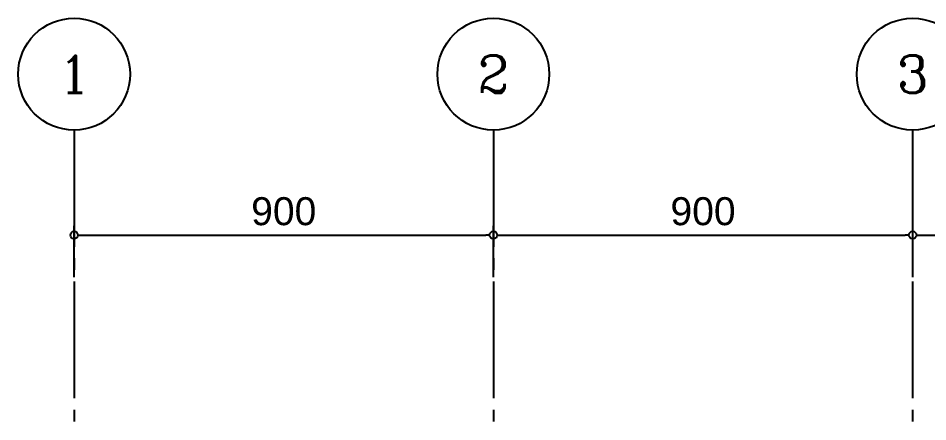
# Model space of a CAD drawing. Extents: x -3080 to 28500, y -1326 to 31609.
# Drawn here: x -120 to 1833, y 28755 to 29621 of the extents above; entities that cross this region are included whole.
import ezdxf
from ezdxf.enums import TextEntityAlignment as Align
from ezdxf.xclip import XClip

# ---------------------------------------------------------------- set-up
doc = ezdxf.new("R2010")
doc.units = 0
doc.header["$LTSCALE"] = 100
doc.header["$XCLIPFRAME"] = 2
doc.linetypes.add('188K-SM-07-F10-MECH-CR PIPE-Y2257103$0$X-S-FAB_SL ALL$0$COL-CEN-LIN', pattern=[3.25, 2.5, -0.25, 0.25, -0.25])
for name, color, linetype in [('0-xref', 8, 'Continuous'), ('188K-SM-07-F10-MECH-CR PIPE-Y2257103$0$X-S-FAB_SL ALL$0$0-MC', 12, 'Continuous'), ('188K-SM-07-F10-MECH-CR PIPE-Y2257103$0$X-S-FAB_SL ALL$0$0-NC', 3, 'Continuous'), ('188K-SM-07-F10-MECH-CR PIPE-Y2257103$0$X-S-FAB_SL ALL$0$A-BLOCK', 7, 'Continuous'), ('188K-SM-07-F10-MECH-CR PIPE-Y2257103$0$X-S-FAB_SL ALL$0$CCL', 15, '188K-SM-07-F10-MECH-CR PIPE-Y2257103$0$X-S-FAB_SL ALL$0$COL-CEN-LIN'), ('188K-SM-07-F10-MECH-CR PIPE-Y2257103$0$X-S-FAB_SL ALL$0$DIM', 15, 'Continuous')]:
    doc.layers.add(name, color=color, linetype=linetype)
doc.styles.add('188K-SM-07-F10-MECH-CR PIPE-Y2257103$0$X-S-FAB_SL ALL$0$COL-NUM', font='romanc')
doc.styles.add('188K-SM-07-F10-MECH-CR PIPE-Y2257103$0$X-S-FAB_SL ALL$0$DIM', font='', dxfattribs={"width": 0.8})
doc.styles.add('188K-SM-07-F10-MECH-CR PIPE-Y2257103$0$X-S-FAB_SL ALL$0$Gen-Text', font='arial.ttf', dxfattribs={"height": 2.5})
doc.styles.get('188K-SM-07-F10-MECH-CR PIPE-Y2257103$0$X-S-FAB_SL ALL$0$DIM').set_extended_font_data('MingLiU')
doc.dimstyles.new('188K-SM-07-F10-MECH-CR PIPE-Y2257103$0$X-S-FAB_SL ALL$0$CIRL', dxfattribs={"dimtxt": 50, "dimasz": 25, "dimexe": 16, "dimexo": 0, "dimgap": 6, "dimtad": 1, "dimdsep": 46, "dimtxsty": '188K-SM-07-F10-MECH-CR PIPE-Y2257103$0$X-S-FAB_SL ALL$0$DIM', "dimblk": '188K-SM-07-F10-MECH-CR PIPE-Y2257103$0$X-S-FAB_SL ALL$0$_DotBlank', "dimcen": 10, "dimdle": 16, "dimclrd": 256, "dimclre": 256, "dimclrt": 6, "dimadec": 0, "dimazin": 0, "dimtfac": 1, "dimtix": 1, "dimtmove": 2, "dimatfit": 3, "dimldrblk": '188K-SM-07-F10-MECH-CR PIPE-Y2257103$0$X-S-FAB_SL ALL$0$ARROW', "dimfxl": 1, "dimtolj": 1, "dimtzin": 0, "dimarcsym": 0})

# ---------------------------------------------------------------- blocks, each defined once
blk = doc.blocks.new('188K-SM-07-F10-MECH-CR PIPE-Y2257103$0$X-S-FAB_SL ALL$0$cn-y')
at = {"layer": '188K-SM-07-F10-MECH-CR PIPE-Y2257103$0$X-S-FAB_SL ALL$0$0-MC'}
blk.add_circle((-50, 0), 50, dxfattribs=at)
at = {"layer": '188K-SM-07-F10-MECH-CR PIPE-Y2257103$0$X-S-FAB_SL ALL$0$0-NC', "style": '188K-SM-07-F10-MECH-CR PIPE-Y2257103$0$X-S-FAB_SL ALL$0$COL-NUM'}
blk.add_attdef('GRID-Y', text='', height=50, dxfattribs=at).set_placement((-50, 0), align=Align.MIDDLE_CENTER)
blk = doc.blocks.new('188K-SM-07-F10-MECH-CR PIPE-Y2257103$0$X-S-FAB_SL ALL$0$_DotBlank')
at = {"color": 0, "linetype": 'ByBlock', "lineweight": -2}
blk.add_line((-0.5, 0), (-1, 0), dxfattribs=at)
blk.add_circle((0, 0), 0.5, dxfattribs=at)
blk = doc.blocks.new('*D1452')
at = {"layer": '188K-SM-07-F10-MECH-CR PIPE-Y2257103$0$X-S-FAB_SL ALL$0$DIM', "lineweight": -2, "transparency": 16777216}
for p, q in [((-4473.5, -76069.9), (-4473.5, -75959.9)), ((-3573.5, -76069.9), (-3573.5, -75959.9)), ((-4457.5, -75979.9), (-3589.5, -75979.9))]:
    blk.add_line(p, q, dxfattribs=at)
at = {"layer": 'DefPoints', "color": 0, "transparency": 16777216}
for p in [(-3573.5, -75979.9), (-4473.5, -76069.9), (-3573.5, -76069.9)]:
    blk.add_point(p, dxfattribs=at)
at = {"layer": '188K-SM-07-F10-MECH-CR PIPE-Y2257103$0$X-S-FAB_SL ALL$0$DIM', "lineweight": -2, "transparency": 16777216, "xscale": 16, "yscale": 16, "zscale": 16, "rotation": 180}
blk.add_blockref('188K-SM-07-F10-MECH-CR PIPE-Y2257103$0$X-S-FAB_SL ALL$0$_DotBlank', (-4473.5, -75979.9), dxfattribs=at)
at = {"layer": '188K-SM-07-F10-MECH-CR PIPE-Y2257103$0$X-S-FAB_SL ALL$0$DIM', "lineweight": -2, "transparency": 16777216, "xscale": 16, "yscale": 16, "zscale": 16}
blk.add_blockref('188K-SM-07-F10-MECH-CR PIPE-Y2257103$0$X-S-FAB_SL ALL$0$_DotBlank', (-3573.5, -75979.9), dxfattribs=at)
at = {"layer": '188K-SM-07-F10-MECH-CR PIPE-Y2257103$0$X-S-FAB_SL ALL$0$DIM', "color": 6, "transparency": 16777216, "insert": (-4023.5, -75929.2), "char_height": 2.5, "attachment_point": 5, "style": '188K-SM-07-F10-MECH-CR PIPE-Y2257103$0$X-S-FAB_SL ALL$0$Gen-Text'}
blk.add_mtext('\\A1;{\\H24x;900}', dxfattribs=at)
blk = doc.blocks.new('188K-SM-07-F10-MECH-CR PIPE-Y2257103$0$X-S-FAB_SL ALL$0$ARROW')
at = {"color": 3}
blk.add_solid([(0, 0), (-2.4, -0.4), (-2.4, 0.4)], dxfattribs=at)
blk = doc.blocks.new('*D1453')
at = {"layer": '188K-SM-07-F10-MECH-CR PIPE-Y2257103$0$X-S-FAB_SL ALL$0$DIM', "lineweight": -2, "transparency": 16777216}
for p, q in [((-3573.5, -76069.9), (-3573.5, -75959.9)), ((-2673.5, -76069.9), (-2673.5, -75959.9)), ((-3557.5, -75979.9), (-2689.5, -75979.9))]:
    blk.add_line(p, q, dxfattribs=at)
at = {"layer": 'DefPoints', "color": 0, "transparency": 16777216}
for p in [(-2673.5, -75979.9), (-3573.5, -76069.9), (-2673.5, -76069.9)]:
    blk.add_point(p, dxfattribs=at)
at = {"layer": '188K-SM-07-F10-MECH-CR PIPE-Y2257103$0$X-S-FAB_SL ALL$0$DIM', "lineweight": -2, "transparency": 16777216, "xscale": 16, "yscale": 16, "zscale": 16, "rotation": 180}
blk.add_blockref('188K-SM-07-F10-MECH-CR PIPE-Y2257103$0$X-S-FAB_SL ALL$0$_DotBlank', (-3573.5, -75979.9), dxfattribs=at)
at = {"layer": '188K-SM-07-F10-MECH-CR PIPE-Y2257103$0$X-S-FAB_SL ALL$0$DIM', "lineweight": -2, "transparency": 16777216, "xscale": 16, "yscale": 16, "zscale": 16}
blk.add_blockref('188K-SM-07-F10-MECH-CR PIPE-Y2257103$0$X-S-FAB_SL ALL$0$_DotBlank', (-2673.5, -75979.9), dxfattribs=at)
at = {"layer": '188K-SM-07-F10-MECH-CR PIPE-Y2257103$0$X-S-FAB_SL ALL$0$DIM', "color": 6, "transparency": 16777216, "insert": (-3123.5, -75929.2), "char_height": 2.5, "attachment_point": 5, "style": '188K-SM-07-F10-MECH-CR PIPE-Y2257103$0$X-S-FAB_SL ALL$0$Gen-Text'}
blk.add_mtext('\\A1;{\\H24x;900}', dxfattribs=at)
blk = doc.blocks.new('*D1454')
at = {"layer": '188K-SM-07-F10-MECH-CR PIPE-Y2257103$0$X-S-FAB_SL ALL$0$DIM', "lineweight": -2, "transparency": 16777216}
for p, q in [((-2673.5, -76069.9), (-2673.5, -75959.9)), ((-1833.5, -76069.9), (-1833.5, -75959.9)), ((-2657.5, -75979.9), (-1849.5, -75979.9))]:
    blk.add_line(p, q, dxfattribs=at)
at = {"layer": 'DefPoints', "color": 0, "transparency": 16777216}
for p in [(-1833.5, -75979.9), (-2673.5, -76069.9), (-1833.5, -76069.9)]:
    blk.add_point(p, dxfattribs=at)
at = {"layer": '188K-SM-07-F10-MECH-CR PIPE-Y2257103$0$X-S-FAB_SL ALL$0$DIM', "lineweight": -2, "transparency": 16777216, "xscale": 16, "yscale": 16, "zscale": 16, "rotation": 180}
blk.add_blockref('188K-SM-07-F10-MECH-CR PIPE-Y2257103$0$X-S-FAB_SL ALL$0$_DotBlank', (-2673.5, -75979.9), dxfattribs=at)
at = {"layer": '188K-SM-07-F10-MECH-CR PIPE-Y2257103$0$X-S-FAB_SL ALL$0$DIM', "lineweight": -2, "transparency": 16777216, "xscale": 16, "yscale": 16, "zscale": 16}
blk.add_blockref('188K-SM-07-F10-MECH-CR PIPE-Y2257103$0$X-S-FAB_SL ALL$0$_DotBlank', (-1833.5, -75979.9), dxfattribs=at)
at = {"layer": '188K-SM-07-F10-MECH-CR PIPE-Y2257103$0$X-S-FAB_SL ALL$0$DIM', "color": 6, "transparency": 16777216, "insert": (-2253.5, -75929.2), "char_height": 2.5, "attachment_point": 5, "style": '188K-SM-07-F10-MECH-CR PIPE-Y2257103$0$X-S-FAB_SL ALL$0$Gen-Text'}
blk.add_mtext('\\A1;{\\H24x;840}', dxfattribs=at)
blk = doc.blocks.new('188K-SM-07-F10-MECH-CR PIPE-Y2257103$0$X-S-FAB_SL ALL$0$A$Ceb448ab1')
at = {"layer": '188K-SM-07-F10-MECH-CR PIPE-Y2257103$0$X-S-FAB_SL ALL$0$CCL'}
for p, q in [((0, 3600), (0, 0)), ((900, 3600), (900, 0)), ((1800, 3600), (1800, 0))]:
    blk.add_line(p, q, dxfattribs=at)
at = {"layer": '188K-SM-07-F10-MECH-CR PIPE-Y2257103$0$X-S-FAB_SL ALL$0$A-BLOCK'}
ref = blk.add_blockref('188K-SM-07-F10-MECH-CR PIPE-Y2257103$0$X-S-FAB_SL ALL$0$cn-y', (120, 3720), dxfattribs=dict(at, xscale=2.399999999999997, yscale=2.399999999999997, zscale=2.399999999999997))
ref.add_attrib('GRID-Y', '1', dxfattribs={"layer": '188K-SM-07-F10-MECH-CR PIPE-Y2257103$0$X-S-FAB_SL ALL$0$0-NC', "height": 80, "style": '188K-SM-07-F10-MECH-CR PIPE-Y2257103$0$X-S-FAB_SL ALL$0$COL-NUM'}).set_placement((0, 3720), align=Align.MIDDLE_CENTER)
ref = blk.add_blockref('188K-SM-07-F10-MECH-CR PIPE-Y2257103$0$X-S-FAB_SL ALL$0$cn-y', (1020, 3720), dxfattribs=dict(at, xscale=2.399999999999997, yscale=2.399999999999997, zscale=2.399999999999997))
ref.add_attrib('GRID-Y', '2', dxfattribs={"layer": '188K-SM-07-F10-MECH-CR PIPE-Y2257103$0$X-S-FAB_SL ALL$0$0-NC', "height": 80, "style": '188K-SM-07-F10-MECH-CR PIPE-Y2257103$0$X-S-FAB_SL ALL$0$COL-NUM'}).set_placement((900, 3720), align=Align.MIDDLE_CENTER)
ref = blk.add_blockref('188K-SM-07-F10-MECH-CR PIPE-Y2257103$0$X-S-FAB_SL ALL$0$cn-y', (1920, 3720), dxfattribs=dict(at, xscale=2.399999999999997, yscale=2.399999999999997, zscale=2.399999999999997))
ref.add_attrib('GRID-Y', '3', dxfattribs={"layer": '188K-SM-07-F10-MECH-CR PIPE-Y2257103$0$X-S-FAB_SL ALL$0$0-NC', "height": 80, "style": '188K-SM-07-F10-MECH-CR PIPE-Y2257103$0$X-S-FAB_SL ALL$0$COL-NUM'}).set_placement((1800, 3720), align=Align.MIDDLE_CENTER)
at = {"layer": '188K-SM-07-F10-MECH-CR PIPE-Y2257103$0$X-S-FAB_SL ALL$0$DIM'}
for base, p1, p2, picture, middle in [((900, 3375), (0, 3285), (900, 3285), '*D1452', (450, 3425.634)), ((1800, 3375), (900, 3285), (1800, 3285), '*D1453', (1350, 3425.634)), ((2640, 3375), (1800, 3285), (2640, 3285), '*D1454', (2220, 3425.634))]:
    dim = blk.add_linear_dim(base=base, p1=p1, p2=p2, text='{\\H24x;<>}', dimstyle='188K-SM-07-F10-MECH-CR PIPE-Y2257103$0$X-S-FAB_SL ALL$0$CIRL', override={"dimtxt": 60, "dimasz": 16, "dimexe": 20, "dimgap": 20, "dimtxsty": '188K-SM-07-F10-MECH-CR PIPE-Y2257103$0$X-S-FAB_SL ALL$0$Gen-Text'}, dxfattribs=at)
    dim.commit()
    dim.dimension.update_dxf_attribs({"geometry": picture, "text_midpoint": middle, "insert": (4473.521, 79354.854)})
blk = doc.blocks.new('188K-SM-07-F10-MECH-CR PIPE-Y2257103$0$X-S-FAB_SL ALL')
at = {"layer": '188K-SM-07-F10-MECH-CR PIPE-Y2257103$0$X-S-FAB_SL ALL$0$CCL'}
blk.add_blockref('188K-SM-07-F10-MECH-CR PIPE-Y2257103$0$X-S-FAB_SL ALL$0$A$Ceb448ab1', (-4473.521, -73553.977), dxfattribs=at)
blk = doc.blocks.new('188K-SM-07-F10-MECH-CR PIPE-Y2257103')
ref = blk.add_blockref('188K-SM-07-F10-MECH-CR PIPE-Y2257103$0$X-S-FAB_SL ALL', (4473.521, 99334.763))
XClip(ref).set_block_clipping_path([(-7553.4648570136, -75341.9369645483), (24026.2025623869, -67725.7696244382)])

msp = doc.modelspace()

# ---------------------------------------------------------------- block references
at = {"layer": '0-xref'}
msp.add_blockref('188K-SM-07-F10-MECH-CR PIPE-Y2257103', (0, 0), dxfattribs=at)

doc.saveas('drawing.dxf')
